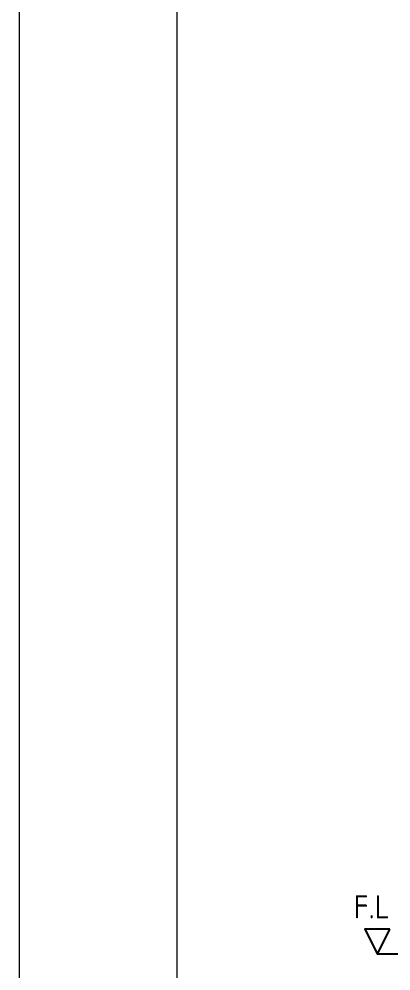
# Model space of a CAD drawing. Header units: millimetres. Extents: x 3662 to 6087, y -123 to 3307.
# Drawn here: x 3662 to 4111, y 774 to 1926 of the extents above; entities that cross this region are included whole.
import ezdxf

# ---------------------------------------------------------------- set-up
doc = ezdxf.new("R2010")
doc.units = ezdxf.units.MM
doc.header["$LTSCALE"] = 0.1
doc.layers.add('LAYER_02', color=7, linetype='Continuous')
doc.layers.add('MAIN', color=7, linetype='Continuous')
doc.layers.add('YA', color=140, linetype='Continuous', lineweight=15)
doc.styles.get("Standard").update_dxf_attribs({"font": 'isocp.shx', "bigfont": 'whgtxt.shx'})

msp = doc.modelspace()

# ---------------------------------------------------------------- linework, layer by layer
msp.add_line((4861, 794.3), (4095, 794.3))
at = {"layer": 'MAIN', "color": 0}
msp.add_lwpolyline([(4110, 824.3), (4080, 824.3), (4095, 794.3), (4110, 824.3)], dxfattribs=at)
at = {"layer": 'YA', "color": 7}
msp.add_line((3853, 7.3), (3853, 2117.1), dxfattribs=at)
at = {"layer": 'YA', "color": 0}
msp.add_lwpolyline([(3661.6, -123.2), (6087.1, -123.2), (6087.1, 3307.2), (3661.6, 3307.2)], close=True, dxfattribs=at)

# ---------------------------------------------------------------- texts
at = {"layer": 'LAYER_02', "color": 0}
msp.add_text('F.L', height=27.99, dxfattribs=at).set_placement((4066.3, 837.4))

doc.saveas('drawing.dxf')
